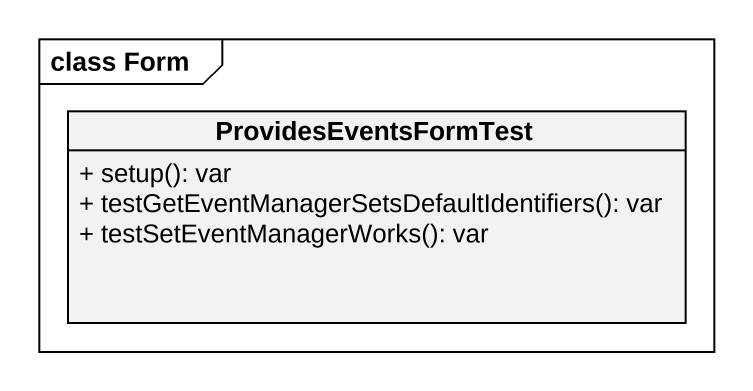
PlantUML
@startuml
mainframe class Form
hide circle
hide empty members
skinparam classAttributeIconSize 0
class ProvidesEventsFormTest {
  + setup(): var
  + testGetEventManagerSetsDefaultIdentifiers(): var
  + testSetEventManagerWorks(): var
}
@enduml
